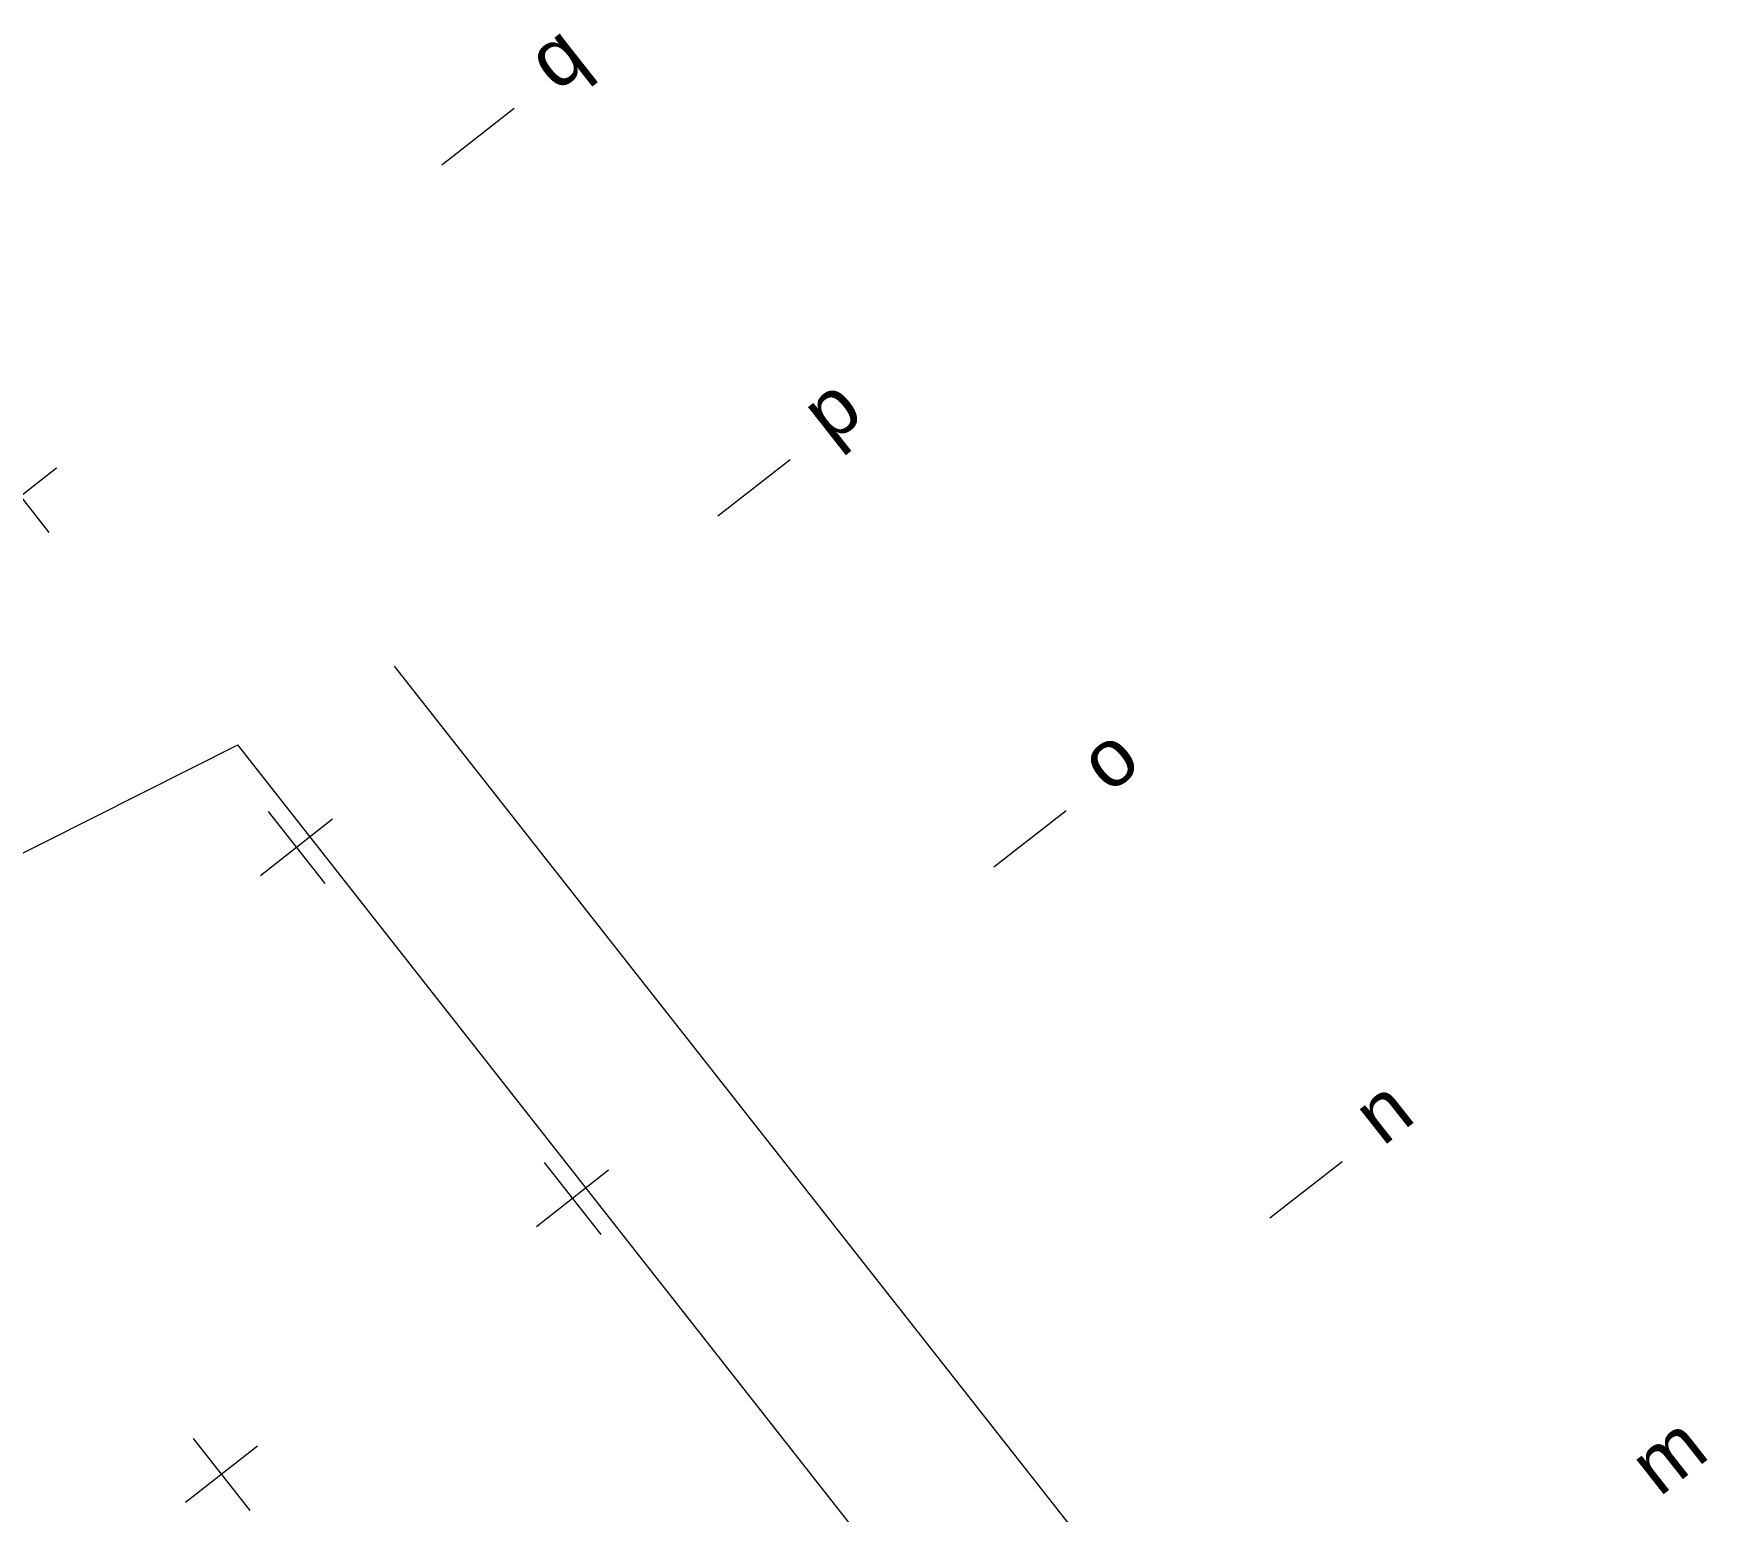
# Model space of a CAD drawing. Header units: metres. Extents: x 2540421 to 2540539, y 1181212 to 1181315.
# Drawn here: x 2540515.28 to 2540529.9, y 1181302.02 to 1181314.93 of the extents above; entities that cross this region are included whole.
import ezdxf

# ---------------------------------------------------------------- set-up
doc = ezdxf.new("R2010")
doc.units = ezdxf.units.M
doc.header["$LTSCALE"] = 5080
doc.layers.get('0').update_dxf_attribs({"lineweight": 20})
doc.layers.add('Axe batim.', color=7, linetype='Continuous')
doc.styles.add('Helvetica (bold)', font='arial.ttf', dxfattribs={"height": 150})

msp = doc.modelspace()

# ---------------------------------------------------------------- linework, layer by layer
at = {"lineweight": 18}
for p, q in [((2540518.435, 1181309.408), (2540529.724, 1181295.046)), ((2540504.582, 1181302.436), (2540517.068, 1181308.72)), ((2540522.674, 1181301.588), (2540517.068, 1181308.72))]:
    msp.add_line(p, q, dxfattribs=at)
at = {"layer": 'Axe batim.', "color": 0, "linetype": 'Continuous', "lineweight": 0}
for p, q in [((2540519.481, 1181314.278), (2540518.852, 1181313.783)), ((2540521.891, 1181311.211), (2540521.262, 1181310.717)), ((2540524.301, 1181308.145), (2540523.672, 1181307.651)), ((2540526.711, 1181305.079), (2540526.082, 1181304.585))]:
    msp.add_line(p, q, dxfattribs=at)
at = {"layer": 'Axe batim.', "color": 250, "linetype": 'Continuous', "lineweight": 0}
for p, q in [((2540514.925, 1181311.205), (2540515.419, 1181310.576)), ((2540515.486, 1181311.138), (2540514.857, 1181310.643)), ((2540517.335, 1181308.139), (2540517.829, 1181307.51)), ((2540517.896, 1181308.071), (2540517.267, 1181307.577)), ((2540519.745, 1181305.072), (2540520.239, 1181304.443)), ((2540520.306, 1181305.005), (2540519.677, 1181304.511)), ((2540517.24, 1181302.595), (2540516.611, 1181302.101)), ((2540516.678, 1181302.662), (2540517.173, 1181302.033))]:
    msp.add_line(p, q, dxfattribs=at)

# ---------------------------------------------------------------- texts
at = {"layer": 'Axe batim.', "color": 0, "linetype": 'Continuous', "lineweight": 0, "style": 'Helvetica (bold)'}
for s, p in [('q', (2540519.851, 1181314.416)), ('p', (2540522.248, 1181311.34)), ('o', (2540524.673, 1181308.286)), ('n', (2540527.066, 1181305.206)), ('m', (2540529.481, 1181302.144))]:
    msp.add_text(s, height=0.5, rotation=38.1665, dxfattribs=at).set_placement(p)

doc.saveas('drawing.dxf')
